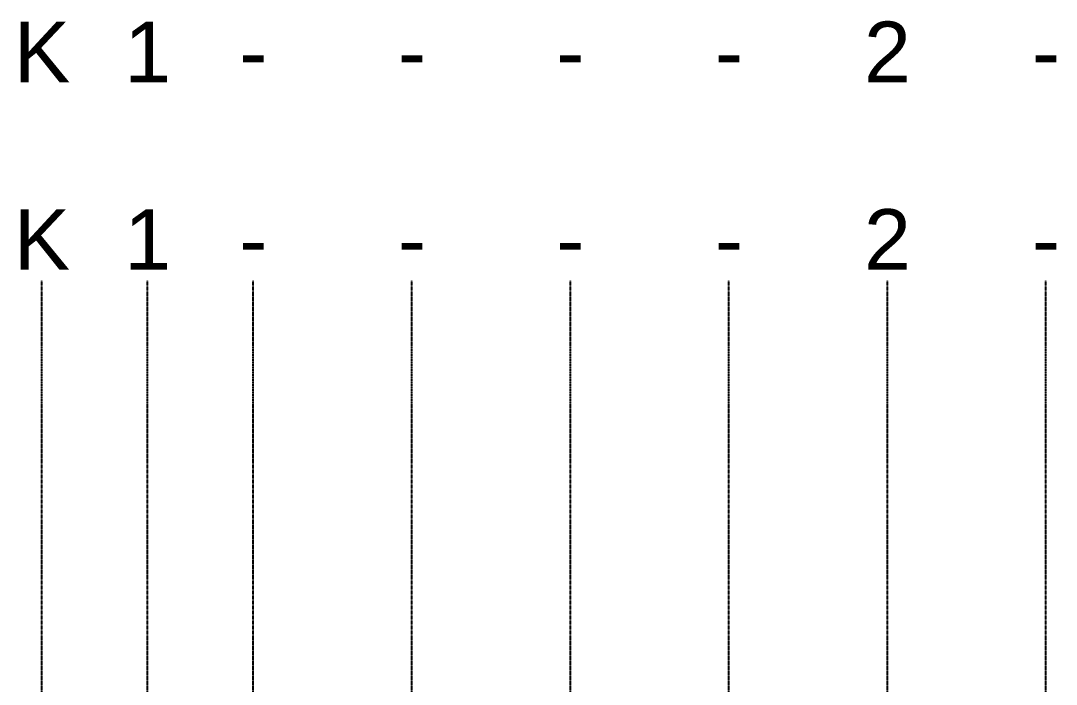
# Model space of a CAD drawing. Header units: millimetres. Extents: x -57554 to 16546, y 2142 to 98430.
# Drawn here: x -29697 to -24798, y 68594 to 71733 of the extents above; entities that cross this region are included whole.
import ezdxf

# ---------------------------------------------------------------- set-up
doc = ezdxf.new("R2010")
doc.units = ezdxf.units.MM
doc.linetypes.add('DXK_LINE_DOT3', pattern=[5.9187, 2.979, -0.9799, 0.9799, -0.9799])
doc.styles.add('Arial', font='ARIAL.TTF', dxfattribs={"height": 0.2})

msp = doc.modelspace()

# ---------------------------------------------------------------- linework, layer by layer
at = {"color": 1, "linetype": 'DXK_LINE_DOT3'}
for p, q in [((-29596.4, 58005), (-29596.4, 70505)), ((-29096.4, 58005), (-29096.4, 70505)), ((-28596.4, 58005), (-28596.4, 70505)), ((-27846.4, 58005), (-27846.4, 70505)), ((-27096.4, 58005), (-27096.4, 70505)), ((-26346.4, 58005), (-26346.4, 70505)), ((-25596.4, 58005), (-25596.4, 70505)), ((-24846.4, 58005), (-24846.4, 70505))]:
    msp.add_line(p, q, dxfattribs=at)

# ---------------------------------------------------------------- texts
at = {"color": 5, "linetype": 'Continuous', "style": 'Arial'}
for s, p in [('K', (-29729.7, 71442.5)), ('1', (-29207.6, 71442.5)), ('2', (-25707.6, 71442.5)), ('-', (-28663, 71442.5)), ('-', (-27913, 71442.5)), ('-', (-27163, 71442.5)), ('-', (-26413, 71442.5)), ('-', (-24913, 71442.5)), ('2', (-25707.6, 70555)), ('K', (-29729.7, 70555)), ('1', (-29207.6, 70555)), ('-', (-28663, 70555)), ('-', (-27913, 70555)), ('-', (-27163, 70555)), ('-', (-26413, 70555)), ('-', (-24913, 70555))]:
    msp.add_text(s, height=286.5, dxfattribs=at).set_placement(p)

doc.saveas('drawing.dxf')
